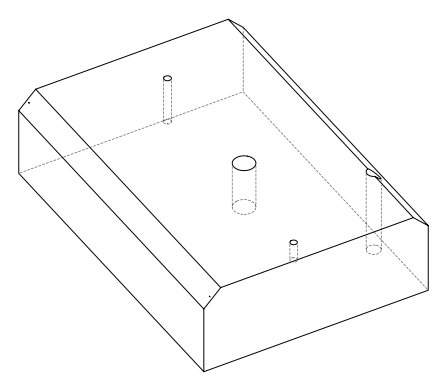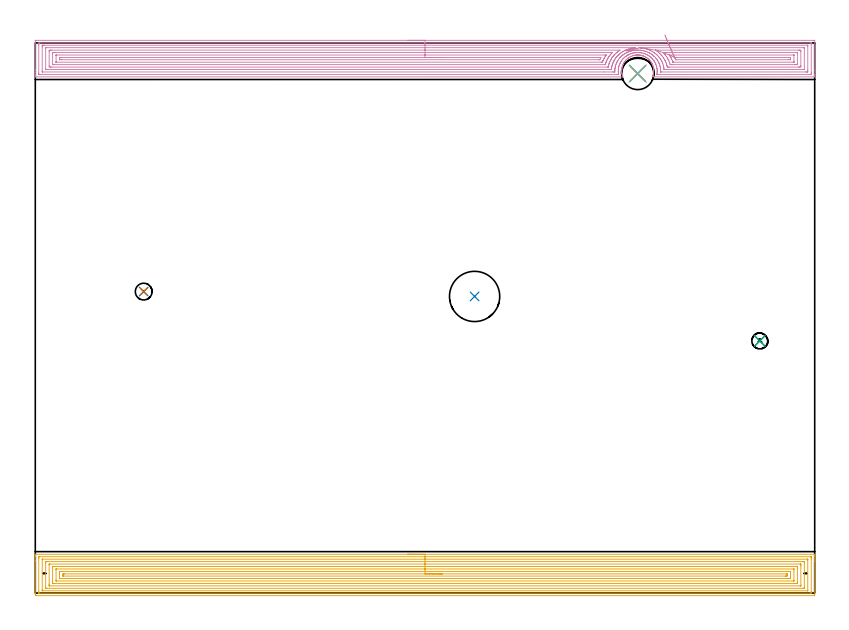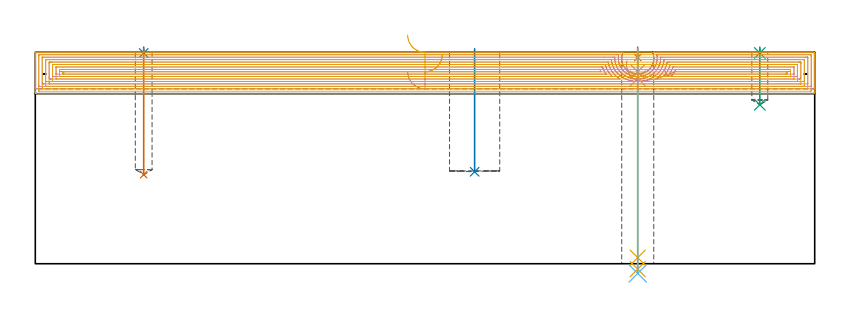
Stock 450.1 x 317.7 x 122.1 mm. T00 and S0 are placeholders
(PLAN: 11 operations, 7 tool changes, 63.5 min)
(1 SPOT_DRILL | STEP1HOLE | NXT0321_9005460120000 | 0.05 min | 184 mm3)
(2 SPOT_DRILL_1 | STEP1POCKET | NXT0321_9005460120000 | 0.03 min | 1 mm3)
(3 SPOT_DRILL_2 | STEP1POCKET_2 | NXT0321_9005460120000 | 0.03 min | 12 mm3)
(4 DRILL_BLIND_HOLE_INTO_CENTER | STEP1HOLE | NXT0301_046 | 0.05 min | 347 mm3)
(5 GUN_DRILL_THROUGH_HOLE | STEP1HOLE | UGT0307_003 | 0.59 min | 4254 mm3)
(6 SPADE_DRILL_TO_ENLARGE_THROUGH_HOLE | STEP1HOLE | UGT0306_009 | 0.52 min | 27960 mm3)
(7 DRILL_BLIND_HOLE_INTO_CENTER_1 | STEP1POCKET | UGT0301_492 | 0.29 min | 5054 mm3)
(8 INDEXABLE_INSERT_DRILL_BLIND_HOLE_FROM_SOLID | STEP1POCKET_1 | NXT0302_029 | 0.29 min | 45303 mm3)
(9 DRILL_BLIND_HOLE_INTO_CENTER_2 | STEP1POCKET_2 | UGT0301_207 | 0.13 min | 1882 mm3)
(10 AREA_MILL | FG_CHAMFER_SURFACE | UGT0205_001 | 28.84 min | 99107 mm3)
(11 AREA_MILL_1 | FG_CHAMFER_SURFACE_1 | UGT0205_001 | 32.72 min | 128552 mm3)
(TOOL NXT0321_9005460120000 | NC Spot Drill, 142deg, 12mm, Carbide, Uncoated | D12 PA142 FL30 Z2)
(TOOL NXT0301_046 | Carbide Drill 7.5mm [860.1-0750-038A1-MM 2214] | D7.5 PA140 FL53 Z2)
(TOOL UGT0307_003 | Gun Drill 7 mm | D7 PA130 FL24 Z1)
(TOOL UGT0306_009 | Spade Drill 18.5mm | D18.5 PA132 FL10 Z2)
(TOOL UGT0301_492 | Carbide Drill 9.7 mm | D9.7 PA118 FL87 Z2)
(TOOL NXT0302_029 | Index. Insert Drill 29mm [880-D2900L32-05] | D29 PA176 FL145 Z2)
(TOOL UGT0301_207 | Twist Drill 9.2 mm | D9.2 PA118 FL80 Z2)
(TOOL UGT0205_001 | Chamfer Mill 20 x 3 x 45 deg. | D20 FL50 Z2)
(OP 1 SPOT_DRILL)
G17 G21 G94 G90
T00 M6
G54
G17 G0 G90 X347.9 Y300. S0 M3
G43 Z132.1 H0
G94 G81 G98 Z119.1 F250. R125.1
G80
M5
M2
(OP 2 SPOT_DRILL_1)
G17 G21 G94 G90
T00 M6
G54
G17 G0 G90 X62.6 Y174.1 S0 M3
G43 Z132.1 H0
G94 G81 G98 Z121.683 F250. R125.1
G80
M5
M2
(OP 3 SPOT_DRILL_2)
G17 G21 G94 G90
T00 M6
G54
G17 G0 G90 X418.4 Y145.6 S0 M3
G43 Z132.1 H0
G94 G81 G98 Z121.704 F250. R125.1
G80
M5
M2
(OP 4 DRILL_BLIND_HOLE_INTO_CENTER)
G17 G21 G94 G90
T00 M6
G54
G17 G0 G90 X347.9 Y300. S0 M3
G43 Z132.1 H1
G94 G81 G98 Z110.85 F250. R124.1
G80
M5
M2
(OP 5 GUN_DRILL_THROUGH_HOLE)
G17 G21 G94 G90
T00 M6
G54
G17 G0 G90 X347.9 Y300. M8
G43 Z132.1 H0
Z121.836
S716 M3
G94 G1 Z106.992 F125. M26
G4 X.084
Z3.5 F250.
G4 X.084
Z-3.132 F125.
G4 X.084
M5
M9
G0 Z121.836
Z132.1
M2
(OP 6 SPADE_DRILL_TO_ENLARGE_THROUGH_HOLE)
G17 G21 G94 G90
T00 M6
G54
G17 G0 G90 X347.9 Y300. S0 M3
G43 Z132.1 H0
G94 G73 G98 Z-5.618 F250. Q18.245 R124.1
G80
M5
M2
(OP 7 DRILL_BLIND_HOLE_INTO_CENTER_1)
G17 G21 G94 G90
T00 M6
G54
G17 G0 G90 X62.6 Y174.1 S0 M3
G43 Z132.1 H0
G94 G81 G98 Z51.4 F250. R124.1
G80
M5
M2
(OP 8 INDEXABLE_INSERT_DRILL_BLIND_HOLE_FROM_SOLID)
G17 G21 G94 G90
T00 M6
G54
G17 G0 G90 X253.7 Y171.3 S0 M3
G43 Z132.1 H1
G94 G81 G98 Z53.1 F250. R124.1
G80
M5
M2
(OP 9 DRILL_BLIND_HOLE_INTO_CENTER_2)
G17 G21 G94 G90
T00 M6
G54
G17 G0 G90 X418.4 Y145.6 S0 M3
G43 Z132.1 H0
G94 G81 G98 Z91.8 F250. R124.1
G80
M5
M2
(OP 10 AREA_MILL)
G17 G21 G94 G90
T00 M6
G54
G17 G0 G90 X215.05 Y319.2 S1061 M3
G43 Z132.1 H0
Z111.
G94 G1 X215.088 Z110.128 F250.
X215.202 Z109.264
X215.391 Z108.412
X215.653 Z107.58
X215.987 Z106.774
X216.39 Z106.
X216.859 Z105.264
X217.39 Z104.572
X217.979 Z103.929
X218.622 Z103.34
X219.314 Z102.809
X220.05 Z102.34
X220.824 Z101.937
X221.63 Z101.603
X222.462 Z101.341
X223.314 Z101.152
X224.178 Z101.038
X225.05 Z101.
X449.471
X449.932 Y319.196 Z101.002
X450.09 Y319.192 Z101.006
X450.1 Y319.031 Z101.167
Y301.789 Z118.406
Y299.41 Z120.784
Y298.696 Z121.504
Y298.45 Z121.75
X450.099 Y298.096 Z122.094
X449.918 Y298.1 Z122.1
X357.378
X356.516 Y298.107 Z122.093
X356.643 Y298.53 Z121.669
X356.823 Y299.108 Z121.092
X356.935 Y299.554 Z120.646
X357.02 Y300.002 Z120.198
X357.082 Y300.448 Z119.752
X357.122 Y300.895 Z119.305
X357.141 Y301.342 Z118.858
X357.138 Y301.789 Z118.411
X357.113 Y302.236 Z117.964
X357.067 Y302.682 Z117.518
X356.998 Y303.13 Z117.07
X356.908 Y303.576 Z116.624
X356.793 Y304.024 Z116.176
X356.651 Y304.469 Z115.731
X356.484 Y304.924 Z115.276
X356.429 Y305.074 Z115.124
X356.367 Y305.218 Z114.979
X356.301 Y305.36 Z114.834
X356.291 Y305.38 Z114.814
X356.195 Y305.57 Z114.624
X356.1 Y305.759 Z114.44
X356.073 Y305.813 Z114.386
X355.824 Y306.256 Z113.942
X355.535 Y306.719 Z113.479
X355.413 Y306.89 Z113.309
X355.379 Y306.937 Z113.263
X355.267 Y307.085 Z113.114
X355.219 Y307.15 Z113.049
X354.936 Y307.494 Z112.705
X354.699 Y307.764 Z112.436
X354.641 Y307.83 Z112.37
X354.434 Y308.043 Z112.156
X354.097 Y308.359 Z111.841
X353.802 Y308.616 Z111.583
X353.747 Y308.663 Z111.536
X353.575 Y308.801 Z111.399
X353.394 Y308.937 Z111.263
X353.168 Y309.09 Z111.109
X352.854 Y309.304 Z110.896
X352.72 Y309.383 Z110.816
X352.411 Y309.567 Z110.633
X351.96 Y309.808 Z110.389
X351.679 Y309.933 Z110.266
X351.493 Y310.015 Z110.184
X351.119 Y310.161 Z110.035
X351.066 Y310.182 Z110.015
X350.968 Y310.216 Z109.983
X350.824 Y310.263 Z109.934
X350.672 Y310.312 Z109.882
X350.621 Y310.33 Z109.865
X350.172 Y310.457 Z109.739
X349.863 Y310.529 Z109.67
X349.726 Y310.56 Z109.639
X349.404 Y310.618 Z109.582
X349.279 Y310.64 Z109.559
X349.248 Y310.645 Z109.555
X348.918 Y310.687 Z109.51
X348.614 Y310.716 Z109.478
X348.556 Y310.722 Z109.473
X348.484 Y310.727 Z109.47
X348.437 Y310.729 Z109.466
X348.385 Y310.732 Z109.462
X348.332 Y310.733 Z109.46
X348.039 Y310.738 Z109.45
X347.945 Y310.742 Z109.452
X347.932
X347.491 Y310.736 Z109.461
X347.244 Y310.721 Z109.471
X346.956 Y310.689 Z109.507
X346.649 Y310.652 Z109.541
X346.597 Y310.647 Z109.548
X346.188 Y310.582 Z109.617
X346.15 Y310.576 Z109.623
X345.704 Y310.478 Z109.721
X345.255 Y310.355 Z109.843
X344.81 Y310.21 Z109.988
X344.361 Y310.036 Z110.162
X343.885 Y309.83 Z110.368
X343.45 Y309.6 Z110.597
X343.08 Y309.386 Z110.814
X343.023 Y309.352 Z110.847
X342.625 Y309.084 Z111.116
X342.408 Y308.937 Z111.262
X342.129 Y308.722 Z111.476
X342.045 Y308.65 Z111.547
X341.741 Y308.39 Z111.809
X341.365 Y308.043 Z112.156
X341.284 Y307.96 Z112.239
X341.235 Y307.909 Z112.289
X340.901 Y307.534 Z112.664
X340.837 Y307.456 Z112.741
X340.583 Y307.149 Z113.048
X340.341 Y306.825 Z113.373
X339.978 Y306.256 Z113.942
X339.84 Y306.01 Z114.186
X339.727 Y305.812 Z114.386
X339.712 Y305.783 Z114.415
X339.605 Y305.57 Z114.624
X339.498 Y305.363 Z114.837
X339.448 Y305.255 Z114.944
X339.234 Y304.69 Z115.508
X339.15 Y304.469 Z115.73
X339.007 Y304.024 Z116.175
X338.892 Y303.575 Z116.624
X338.802 Y303.13 Z117.07
X338.733 Y302.682 Z117.518
X338.687 Y302.236 Z117.964
X338.662 Y301.789 Z118.411
X338.659 Y301.342 Z118.858
X338.678 Y300.895 Z119.305
X338.718 Y300.447 Z119.752
X338.74 Y300.29 Z119.909
X338.78 Y300.001 Z120.198
X338.799 Y299.902 Z120.298
X338.865 Y299.554 Z120.646
X338.977 Y299.108 Z121.092
X339.234 Y298.278 Z121.917
X339.254 Y298.211 Z121.984
X339.283 Y298.104 Z122.089
X339.049 Y298.1 Z122.1
X0.182
X0.001 Y298.096 Z122.094
X0. Y298.447 Z121.753
Y298.695 Z121.504
Y299.41 Z120.784
Y300.648 Z119.549
Y302.05 Z118.145
Y318.151 Z102.047
X0.005 Y318.769 Z101.428
X0.01 Y319.192 Z101.006
X0.195 Y319.196 Z101.002
X0.629 Y319.2 Z101.
X225.05
Y317.786 Z102.414
X447.789 Y317.785 Z102.415
X448.054 Y317.78 Z102.42
X448.082 Y317.779 Z102.421
X448.09 Y317.765 Z102.435
X448.096 Y317.73 Z102.47
X448.098 Y317.696 Z102.504
X448.1 Y317.479 Z102.721
Y317.01 Z103.19
Y300.76 Z119.44
X448.096 Y300.29 Z119.91
X448.091 Y299.889 Z120.311
X448.068 Y299.521 Z120.679
X447.683 Y299.516 Z120.684
X447.577 Y299.515 Z120.685
X359.166
X359.06 Y299.516 Z120.684
X358.991 Y299.519 Z120.681
X358.962 Y299.521 Z120.679
X358.958 Y299.53 Z120.67
X358.957 Y299.55 Z120.65
X358.963 Y299.61 Z120.59
X359.064 Y300.29 Z119.91
X359.076 Y300.38 Z119.82
X359.133 Y301.17 Z119.03
X359.134 Y301.202 Z118.998
X359.122 Y302.05 Z118.15
X359.121 Y302.095 Z118.105
X359.032 Y302.93 Z117.27
X359.013 Y303.081 Z117.119
X358.87 Y303.81 Z116.39
X358.775 Y304.196 Z116.004
X358.621 Y304.69 Z115.51
X358.329 Y305.514 Z114.686
X358.306 Y305.57 Z114.63
X358.272 Y305.647 Z114.553
X357.857 Y306.45 Z113.75
X357.684 Y306.758 Z113.442
X357.378 Y307.268 Z112.932
X357.336 Y307.33 Z112.87
X357.247 Y307.459 Z112.741
X356.649 Y308.21 Z111.99
X356.484 Y308.404 Z111.796
X356.148 Y308.764 Z111.436
X355.81 Y309.09 Z111.11
X355.59 Y309.293 Z110.907
X355.221 Y309.61 Z110.59
X354.755 Y309.97 Z110.23
X354.696 Y310.013 Z110.187
X354.553 Y310.11 Z110.09
X353.802 Y310.579 Z109.621
X353.313 Y310.85 Z109.35
X352.908 Y311.05 Z109.15
X352.534 Y311.218 Z108.982
X352.013 Y311.422 Z108.778
X351.119 Y311.714 Z108.486
X351.063 Y311.73 Z108.47
X350.225 Y311.923 Z108.277
X349.985 Y311.966 Z108.234
X349.331 Y312.065 Z108.135
X348.948 Y312.107 Z108.093
X348.437 Y312.141 Z108.059
X348.008 Y312.152 Z108.048
X347.543 Y312.146 Z108.054
X347.135 Y312.131 Z108.069
X346.649 Y312.082 Z108.118
X346.329 Y312.045 Z108.155
X345.755 Y311.956 Z108.244
X345.561 Y311.921 Z108.279
X344.861 Y311.763 Z108.437
X344.834 Y311.756 Z108.444
X344.737 Y311.73 Z108.47
X344.149 Y311.55 Z108.65
X344.071 Y311.525 Z108.675
X343.967 Y311.487 Z108.713
X343.501 Y311.308 Z108.892
X343.072 Y311.129 Z109.071
X342.875 Y311.044 Z109.156
X342.479 Y310.85 Z109.35
X342.282 Y310.748 Z109.452
X342.241 Y310.726 Z109.474
X342.178 Y310.69 Z109.51
X341.723 Y310.418 Z109.782
X341.284 Y310.132 Z110.068
X341.187 Y310.065 Z110.135
X341.053 Y309.97 Z110.23
X340.678 Y309.687 Z110.513
X340.39 Y309.45 Z110.75
X340.197 Y309.28 Z110.92
X339.987 Y309.09 Z111.11
X339.737 Y308.853 Z111.347
X339.496 Y308.604 Z111.596
X339.309 Y308.394 Z111.806
X339.152 Y308.21 Z111.99
X338.907 Y307.91 Z112.29
X338.602 Y307.521 Z112.679
X338.523 Y307.408 Z112.792
X338.472 Y307.33 Z112.87
X338.182 Y306.863 Z113.337
X337.94 Y306.45 Z113.75
X337.857 Y306.303 Z113.897
X337.708 Y306.019 Z114.181
X337.564 Y305.711 Z114.489
X337.505 Y305.57 Z114.63
X337.317 Y305.075 Z115.125
X337.181 Y304.69 Z115.51
X337.092 Y304.416 Z115.784
X336.927 Y303.81 Z116.39
X336.904 Y303.721 Z116.479
X336.814 Y303.283 Z116.917
X336.767 Y302.976 Z117.224
X336.762 Y302.93 Z117.27
X336.687 Y302.175 Z118.025
X336.682 Y302.05 Z118.15
X336.666 Y301.316 Z118.884
X336.672 Y301.17 Z119.03
X336.723 Y300.379 Z119.821
X336.734 Y300.29 Z119.91
X336.814 Y299.731 Z120.469
X336.825 Y299.618 Z120.582
X336.814 Y299.521 Z120.679
X336.703 Y299.519 Z120.681
X335.92 Y299.515 Z120.685
X335.814 Y299.514 Z120.686
X2.311 Y299.515 Z120.685
X2.046 Y299.52 Z120.68
X2.018 Y299.521 Z120.679
X2.01 Y299.535 Z120.665
X2.004 Y299.57 Z120.63
X2.002 Y299.604 Z120.596
X2. Y299.82 Z120.38
Y300.29 Z119.91
Y316.54 Z103.66
X2.004 Y317.01 Z103.19
X2.01 Y317.411 Z102.789
X2.032 Y317.779 Z102.421
X2.417 Y317.784 Z102.416
X2.523 Y317.785 Z102.415
X225.05 Y317.786 Z102.414
Y316.372 Z103.828
X445.895 Y316.371 Z103.829
X445.977 Y316.37 Z103.83
X446.042 Y316.367 Z103.833
X446.078 Y316.365 Z103.835
X446.09 Y316.33 Z103.87
X446.095 Y316.13 Z104.07
X446.099 Y315.929 Z104.271
X446.1 Y301.849 Z118.351
X446.098 Y301.17 Z119.03
X446.096 Y300.973 Z119.227
X446.091 Y300.944 Z119.256
X446.076 Y300.935 Z119.265
X446.017 Y300.933 Z119.267
X445.895 Y300.931 Z119.269
X445.246 Y300.929 Z119.271
X445.001 Y300.928 Z119.272
X361.849 Y300.929 Z119.271
X361.198 Y300.931 Z119.269
X361.153 Y300.933 Z119.267
X361.14 Y300.934 Z119.266
X361.131 Y300.996 Z119.204
X361.129 Y301.17 Z119.03
X361.123 Y301.884 Z118.316
X361.115 Y302.05 Z118.15
X361.054 Y302.832 Z117.368
X361.044 Y302.93 Z117.27
X361.034 Y303.009 Z117.191
X360.955 Y303.507 Z116.693
X360.883 Y303.881 Z116.319
X360.768 Y304.336 Z115.864
X360.666 Y304.69 Z115.51
X360.545 Y305.093 Z115.107
X360.371 Y305.57 Z114.63
X360.284 Y305.797 Z114.403
X360.199 Y306.006 Z114.194
X360.06 Y306.312 Z113.888
X359.991 Y306.45 Z113.75
X359.921 Y306.587 Z113.613
X359.513 Y307.33 Z112.87
X359.166 Y307.89 Z112.31
X358.934 Y308.21 Z111.99
X358.272 Y309.054 Z111.146
X358.241 Y309.09 Z111.11
X357.997 Y309.361 Z110.839
X357.388 Y309.97 Z110.23
X357.378 Y309.979 Z110.221
X357.245 Y310.101 Z110.099
X356.484 Y310.727 Z109.473
X356.322 Y310.85 Z109.35
X355.894 Y311.151 Z109.049
X355.59 Y311.345 Z108.855
X354.968 Y311.73 Z108.47
X354.696 Y311.882 Z108.318
X354.356 Y312.064 Z108.136
X353.802 Y312.322 Z107.878
X353.117 Y312.61 Z107.59
X352.908 Y312.689 Z107.511
X352.782 Y312.734 Z107.466
X352.013 Y312.974 Z107.226
X351.504 Y313.112 Z107.088
X351.119 Y313.203 Z106.997
X350.771 Y313.283 Z106.917
X350.358 Y313.36 Z106.84
X350.225 Y313.38 Z106.82
X349.452 Y313.49 Z106.71
X349.331 Y313.503 Z106.697
X349.317 Y313.504 Z106.696
X348.437 Y313.559 Z106.641
X348.364 Y313.562 Z106.638
X347.543 Y313.564 Z106.636
X347.469 Y313.563 Z106.637
X347.066 Y313.544 Z106.656
X346.649 Y313.516 Z106.684
X346.624 Y313.514 Z106.686
X346.378 Y313.49 Z106.71
X345.827 Y313.419 Z106.781
X345.755 Y313.408 Z106.792
X345.063 Y313.29 Z106.91
X344.861 Y313.246 Z106.954
X344.338 Y313.124 Z107.076
X343.967 Y313.028 Z107.172
X343.641 Y312.93 Z107.27
X343.072 Y312.751 Z107.449
X342.966 Y312.715 Z107.485
X342.685 Y312.61 Z107.59
X342.326 Y312.464 Z107.736
X342.178 Y312.401 Z107.799
X341.708 Y312.192 Z108.008
X341.284 Y311.981 Z108.219
X341.118 Y311.893 Z108.307
X340.82 Y311.73 Z108.47
X340.551 Y311.572 Z108.628
X340.39 Y311.473 Z108.727
X340.013 Y311.221 Z108.979
X339.496 Y310.871 Z109.329
X339.483 Y310.862 Z109.338
X339.467 Y310.85 Z109.35
X338.992 Y310.466 Z109.734
X338.602 Y310.139 Z110.061
X338.512 Y310.058 Z110.142
X338.418 Y309.97 Z110.23
X338.06 Y309.623 Z110.577
X337.708 Y309.254 Z110.946
X337.63 Y309.167 Z111.033
X337.564 Y309.09 Z111.11
X337.228 Y308.682 Z111.518
X336.853 Y308.21 Z111.99
X336.836 Y308.188 Z112.012
X336.814 Y308.157 Z112.043
X336.489 Y307.65 Z112.55
X336.291 Y307.33 Z112.87
X336.154 Y307.099 Z113.101
X335.92 Y306.681 Z113.519
X335.842 Y306.527 Z113.673
X335.806 Y306.45 Z113.75
X335.567 Y305.917 Z114.283
X335.434 Y305.57 Z114.63
X335.325 Y305.275 Z114.925
X335.126 Y304.69 Z115.51
X335.102 Y304.614 Z115.586
X335.025 Y304.334 Z115.866
X334.924 Y303.91 Z116.29
X334.904 Y303.81 Z116.39
X334.792 Y303.16 Z117.04
X334.763 Y302.93 Z117.27
X334.705 Y302.366 Z117.834
X334.685 Y302.05 Z118.15
X334.67 Y301.521 Z118.679
X334.671 Y300.969 Z119.231
X334.67 Y300.941 Z119.259
X334.622 Y300.935 Z119.265
X334.374 Y300.931 Z119.269
X334.131 Y300.929 Z119.271
X333.483
X328.478
X4.205
X4.123 Y300.93 Z119.27
X4.058 Y300.933 Z119.267
X4.022 Y300.935 Z119.265
X4.01 Y300.97 Z119.23
X4.005 Y301.17 Z119.03
X4.001 Y301.371 Z118.829
X4. Y315.451 Z104.749
X4.002 Y316.13 Z104.07
X4.004 Y316.327 Z103.873
X4.009 Y316.356 Z103.844
X4.025 Y316.365 Z103.835
X4.083 Y316.367 Z103.833
X4.205 Y316.369 Z103.831
X4.854 Y316.371 Z103.829
X5.099 Y316.372 Z103.828
X225.05
Y314.957 Z105.243
X346.052
X346.141 Y314.956 Z105.244
X346.649 Y314.95 Z105.25
Y314.945 Z105.255
Y314.944 Z105.256
X346.122 Y314.888 Z105.312
X345.831 Y314.856 Z105.344
X345.755 Y314.847 Z105.353
X345.331 Y314.787 Z105.413
X345.037 Y314.742 Z105.458
X344.861 Y314.713 Z105.487
X344.566 Y314.66 Z105.54
X344.293 Y314.603 Z105.597
X343.967 Y314.532 Z105.668
X343.834 Y314.5 Z105.7
X343.307 Y314.37 Z105.83
X343.125 Y314.318 Z105.882
X343.072 Y314.302 Z105.898
X342.449 Y314.104 Z106.096
X342.178 Y314.016 Z106.184
X341.792 Y313.87 Z106.33
X341.284 Y313.671 Z106.529
X341.154 Y313.617 Z106.583
X340.859 Y313.49 Z106.71
X340.541 Y313.341 Z106.859
X340.39 Y313.268 Z106.932
X339.952 Y313.04 Z107.16
X339.496 Y312.791 Z107.409
X339.38 Y312.724 Z107.476
X339.19 Y312.61 Z107.59
X338.834 Y312.381 Z107.819
X338.602 Y312.227 Z107.973
X338.307 Y312.02 Z108.18
X337.903 Y311.73 Z108.47
X337.793 Y311.646 Z108.554
X337.708 Y311.579 Z108.621
X337.307 Y311.244 Z108.956
X336.848 Y310.85 Z109.35
X336.83 Y310.834 Z109.366
X336.814 Y310.818 Z109.382
X336.383 Y310.394 Z109.806
X335.981 Y309.97 Z110.23
X335.952 Y309.938 Z110.262
X335.92 Y309.902 Z110.298
X335.55 Y309.454 Z110.746
X335.257 Y309.09 Z111.11
X335.157 Y308.961 Z111.239
X335.025 Y308.785 Z111.415
X334.795 Y308.437 Z111.763
X334.651 Y308.21 Z111.99
X334.456 Y307.891 Z112.309
X334.131 Y307.335 Z112.865
X334.13 Y307.332 Z112.868
X333.84 Y306.737 Z113.463
X333.709 Y306.45 Z113.75
X333.573 Y306.119 Z114.081
X333.365 Y305.57 Z114.63
X333.331 Y305.478 Z114.722
X333.237 Y305.201 Z114.999
X333.12 Y304.806 Z115.394
X333.09 Y304.69 Z115.51
X332.946 Y304.096 Z116.104
X332.892 Y303.81 Z116.39
X332.811 Y303.35 Z116.85
X332.758 Y302.93 Z117.27
X332.693 Y302.395 Z117.805
X332.684 Y302.359 Z117.841
X332.673 Y302.349 Z117.851
X332.644 Y302.347 Z117.853
X332.343 Y302.344 Z117.856
X332.046 Y302.343 Z117.857
X331.449
X6.59
X6.145 Y302.345 Z117.855
X6.054 Y302.347 Z117.853
X6.019 Y302.349 Z117.851
X6.01 Y302.387 Z117.813
X6.007 Y302.494 Z117.706
X6. Y302.924 Z117.276
X6.001 Y314.806 Z105.394
X6.003 Y314.915 Z105.285
X6.006 Y314.942 Z105.258
X6.01 Y314.95 Z105.25
X6.021 Y314.952 Z105.248
X6.091 Y314.955 Z105.245
X6.291 Y314.957 Z105.243
X225.05
Y313.543 Z106.657
X337.654
X337.576 Y313.49 Z106.71
X337.126 Y313.182 Z107.018
X336.814 Y312.966 Z107.234
X336.606 Y312.814 Z107.386
X336.334 Y312.61 Z107.59
X336.104 Y312.428 Z107.772
X335.92 Y312.278 Z107.922
X335.622 Y312.022 Z108.178
X335.289 Y311.73 Z108.47
X335.153 Y311.605 Z108.595
X335.025 Y311.484 Z108.716
X334.706 Y311.164 Z109.036
X334.408 Y310.85 Z109.35
X334.277 Y310.706 Z109.494
X334.131 Y310.541 Z109.659
X333.87 Y310.227 Z109.973
X333.662 Y309.97 Z110.23
X333.477 Y309.734 Z110.466
X333.237 Y309.418 Z110.782
X333.104 Y309.221 Z110.979
X333.019 Y309.09 Z111.11
X332.76 Y308.679 Z111.521
X332.475 Y308.21 Z111.99
X332.427 Y308.128 Z112.072
X332.343 Y307.979 Z112.221
X332.121 Y307.548 Z112.652
X332.014 Y307.33 Z112.87
X331.835 Y306.95 Z113.25
X331.625 Y306.45 Z113.75
X331.575 Y306.326 Z113.874
X331.449 Y305.989 Z114.211
X331.343 Y305.675 Z114.525
X331.31 Y305.57 Z114.63
X331.141 Y304.994 Z115.206
X331.062 Y304.69 Z115.51
X330.965 Y304.287 Z115.913
X330.86 Y303.81 Z116.39
X330.851 Y303.776 Z116.424
X330.839 Y303.764 Z116.436
X330.609 Y303.757 Z116.443
X9.57
X8.727 Y303.759 Z116.441
X8.676 Y303.762 Z116.438
X8.01 Y303.81 Z116.39
X8.001 Y304.474 Z115.726
Y312.61 Z107.59
X8.004 Y313.271 Z106.929
X8.01 Y313.49 Z106.71
X8.626 Y313.539 Z106.661
X8.676 Y313.54 Z106.66
X9.516 Y313.543 Z106.657
X225.05
Y312.129 Z108.071
X332.832 Y312.128 Z108.072
X332.978 Y312.127 Z108.073
X333.143 Y312.124 Z108.076
X333.184 Y312.122 Z108.078
X333.175 Y312.104 Z108.096
X333.024 Y311.94 Z108.26
X332.831 Y311.73 Z108.47
X332.602 Y311.475 Z108.725
X332.343 Y311.183 Z109.017
X332.19 Y311. Z109.2
X332.068 Y310.85 Z109.35
X331.798 Y310.506 Z109.694
X331.449 Y310.056 Z110.144
X331.413 Y310.005 Z110.195
X331.39 Y309.97 Z110.23
X331.067 Y309.466 Z110.734
X330.831 Y309.09 Z111.11
X330.728 Y308.92 Z111.28
X330.555 Y308.626 Z111.574
X330.408 Y308.354 Z111.846
X330.334 Y308.21 Z111.99
X330.113 Y307.765 Z112.435
X329.909 Y307.33 Z112.87
X329.833 Y307.16 Z113.04
X329.661 Y306.744 Z113.456
X329.581 Y306.528 Z113.672
X329.554 Y306.45 Z113.75
X329.358 Y305.868 Z114.332
X329.263 Y305.57 Z114.63
X329.145 Y305.198 Z115.002
X329.136 Y305.18 Z115.02
X329.12 Y305.177 Z115.023
X329.071 Y305.174 Z115.026
X328.969 Y305.172 Z115.028
X10.869 Y305.171 Z115.029
X10.464 Y305.173 Z115.027
X10.059 Y305.177 Z115.023
X10.014 Y305.178 Z115.022
X10.009 Y305.216 Z114.984
X10.004 Y305.296 Z114.904
X10.001 Y305.418 Z114.782
Y311.73 Z108.47
X10.003 Y311.958 Z108.242
X10.007 Y312.072 Z108.128
X10.01 Y312.122 Z108.078
X10.063 Y312.124 Z108.076
X10.464 Y312.127 Z108.073
X10.953 Y312.129 Z108.071
X11.358
X225.05
Y310.715 Z109.485
X328.905 Y310.714 Z109.486
X329.591 Y310.709 Z109.491
X329.661 Y310.708 Z109.492
Y310.699 Z109.501
Y310.693 Z109.507
X329.374 Y310.252 Z109.948
X329.193 Y309.97 Z110.23
X329.032 Y309.709 Z110.491
X328.767 Y309.271 Z110.929
X328.701 Y309.155 Z111.045
X328.665 Y309.09 Z111.11
X328.397 Y308.574 Z111.626
X328.214 Y308.21 Z111.99
X328.105 Y307.982 Z112.218
X327.873 Y307.466 Z112.734
X327.833 Y307.369 Z112.831
X327.818 Y307.33 Z112.87
X327.587 Y306.731 Z113.469
X327.534 Y306.598 Z113.602
X327.356 Y306.592 Z113.608
X326.978 Y306.587 Z113.613
X326.84 Y306.586 Z113.614
X12.114
X12.049 Y306.587 Z113.613
X12.017 Y306.589 Z113.611
X12.01 Y306.592 Z113.608
X12.006 Y306.599 Z113.601
X12.002 Y306.626 Z113.574
X12. Y306.698 Z113.502
X12.001 Y310.466 Z109.734
X12.004 Y310.631 Z109.569
X12.009 Y310.691 Z109.509
X12.013 Y310.709 Z109.491
X12.017 Y310.711 Z109.489
X12.063 Y310.713 Z109.487
X12.252 Y310.714 Z109.486
X12.39 Y310.715 Z109.485
X225.05
Y309.3 Z110.9
X326.298
X326.441 Y309.299 Z110.901
X326.555 Y309.296 Z110.904
X326.619 Y309.294 Z110.906
X326.61 Y309.267 Z110.933
X326.084 Y308.167 Z112.033
X325.992 Y308.007 Z112.193
X325.914 Y308.004 Z112.196
X325.744 Y308.002 Z112.198
X325.404 Y308. Z112.2
X325.19
X14.934
X14.25 Y308.004 Z112.196
X14.04 Y308.007 Z112.193
X14.007 Y308.21 Z111.99
X14.003 Y308.247 Z111.953
Y309.09 Z111.11
X14.005 Y309.124 Z111.076
X14.04 Y309.293 Z110.907
X14.722 Y309.299 Z110.901
X14.934 Y309.3 Z110.9
X225.05
X225.922 Z110.938
X226.787 Z111.052
X227.638 Z111.24
X228.47 Z111.503
X229.276 Z111.837
X230.05 Z112.239
X230.786 Z112.708
X231.478 Z113.239
X232.121 Z113.829
X232.71 Z114.472
X233.242 Z115.164
X233.71 Z115.9
X234.113 Z116.673
X234.447 Z117.479
X234.709 Z118.311
X234.898 Z119.163
X235.012 Z120.028
X235.05 Z120.9
G0 Z132.1
X341.7 Y313.233
Z117.225
G1 X341.548 Y313.197 Z116.366
X341.468 Y313.179 Z115.498
X341.463 Y313.177 Z114.625
X341.531 Y313.193 Z113.756
X341.673 Y313.227 Z112.896
X341.888 Y313.277 Z112.052
X342.173 Y313.344 Z111.23
X342.527 Y313.427 Z110.437
X342.947 Y313.526 Z109.679
X343.43 Y313.639 Z108.961
X343.972 Y313.766 Z108.289
X344.568 Y313.906 Z107.668
X345.216 Y314.058 Z107.103
X345.908 Y314.22 Z106.598
X346.641 Y314.392 Z106.157
X347.408 Y314.572 Z105.784
X348.205 Y314.759 Z105.48
X349.024 Y314.951 Z105.249
X349.031 Y314.953 Z105.247
X349.206 Y314.957 Z105.243
X349.283
X443.51
X443.955 Y314.955 Z105.245
X444.046 Y314.953 Z105.247
X444.081 Y314.951 Z105.249
X444.09 Y314.913 Z105.287
X444.093 Y314.806 Z105.394
X444.1 Y314.376 Z105.824
X444.099 Y302.494 Z117.706
X444.097 Y302.384 Z117.816
X444.094 Y302.358 Z117.842
X444.09 Y302.35 Z117.85
X444.079 Y302.348 Z117.852
X444.009 Y302.345 Z117.855
X443.809 Y302.343 Z117.857
X363.339
X363.204 Y302.345 Z117.855
X363.137 Y302.348 Z117.852
X363.112 Y302.35 Z117.85
X363.108 Y302.373 Z117.827
X363.08 Y302.599 Z117.601
X363.04 Y302.93 Z117.27
X362.947 Y303.61 Z116.59
X362.907 Y303.81 Z116.39
X362.743 Y304.598 Z115.602
X362.717 Y304.69 Z115.51
X362.706 Y304.726 Z115.474
X362.431 Y305.57 Z114.63
X362.266 Y306.04 Z114.16
X362.098 Y306.45 Z113.75
X361.849 Y306.972 Z113.228
X361.66 Y307.33 Z112.87
X361.451 Y307.722 Z112.478
X361.158 Y308.21 Z111.99
X361.081 Y308.334 Z111.866
X360.955 Y308.528 Z111.672
X360.531 Y309.09 Z111.11
X360.327 Y309.352 Z110.848
X360.06 Y309.683 Z110.517
X359.809 Y309.97 Z110.23
X359.166 Y310.632 Z109.568
X358.942 Y310.85 Z109.35
X358.272 Y311.421 Z108.779
X357.895 Y311.73 Z108.47
X357.378 Y312.102 Z108.098
X356.594 Y312.61 Z107.59
X356.484 Y312.679 Z107.521
X356.296 Y312.795 Z107.405
X355.59 Y313.173 Z107.027
X354.934 Y313.49 Z106.71
X354.696 Y313.595 Z106.605
X354.507 Y313.675 Z106.525
X353.802 Y313.952 Z106.248
X353.094 Y314.186 Z106.014
X352.908 Y314.242 Z105.958
X352.468 Y314.37 Z105.83
X352.013 Y314.486 Z105.714
X351.857 Y314.524 Z105.676
X351.57 Y314.586 Z105.614
X351.119 Y314.679 Z105.521
X350.737 Y314.746 Z105.454
X350.374 Y314.801 Z105.399
X350.225 Y314.821 Z105.379
X349.7 Y314.887 Z105.313
X349.36 Y314.921 Z105.279
X349.331 Y314.924 Z105.276
X349.173 Y314.936 Z105.264
X349.036 Y314.948 Z105.252
X349.024 Y314.951 Z105.249
X358.148 Y313.537 Z106.663
X358.165 Y313.539 Z106.661
X358.219 Y313.542 Z106.658
X358.272 Y313.543 Z106.657
X359.112
X440.53
X441.373 Y313.541 Z106.659
X441.424 Y313.538 Z106.662
X442.09 Y313.49 Z106.71
X442.099 Y312.826 Z107.374
Y304.69 Z115.51
X442.096 Y304.029 Z116.171
X442.09 Y303.81 Z116.39
X441.474 Y303.761 Z116.439
X441.424 Y303.76 Z116.44
X440.584 Y303.757 Z116.443
X366.319
X365.476 Y303.76 Z116.44
X365.425 Y303.763 Z116.437
X364.942 Y303.81 Z116.39
X364.805 Y304.42 Z115.78
X364.741 Y304.69 Z115.51
X364.698 Y304.863 Z115.337
X364.531 Y305.439 Z114.761
X364.49 Y305.57 Z114.63
X364.47 Y305.63 Z114.57
X364.174 Y306.45 Z113.75
X363.933 Y307.039 Z113.161
X363.789 Y307.33 Z112.87
X363.637 Y307.63 Z112.57
X363.319 Y308.21 Z111.99
X362.886 Y308.949 Z111.251
X362.795 Y309.09 Z111.11
X362.743 Y309.167 Z111.033
X362.124 Y309.97 Z110.23
X361.849 Y310.316 Z109.884
X361.38 Y310.85 Z109.35
X360.955 Y311.289 Z108.911
X360.508 Y311.73 Z108.47
X360.06 Y312.113 Z108.087
X359.463 Y312.61 Z107.59
X359.166 Y312.833 Z107.367
X358.401 Y313.363 Z106.837
X358.272 Y313.446 Z106.754
X358.207 Y313.49 Z106.71
X358.148 Y313.537 Z106.663
X362.593 Y312.123 Z108.077
X362.608 Y312.124 Z108.076
X362.743 Y312.126 Z108.074
X363.232 Y312.129 Z108.071
X363.637
X439.231
X439.636 Y312.127 Z108.073
X440.041 Y312.123 Z108.077
X440.086 Y312.122 Z108.078
X440.091 Y312.084 Z108.116
X440.096 Y312.004 Z108.196
X440.099 Y311.882 Z108.318
Y305.57 Z114.63
X440.097 Y305.342 Z114.858
X440.093 Y305.228 Z114.972
X440.09 Y305.178 Z115.022
X440.037 Y305.176 Z115.024
X439.636 Y305.173 Z115.027
X439.147 Y305.171 Z115.029
X438.742
X367.618 Y305.172 Z115.028
X367.213 Y305.174 Z115.026
X366.718 Y305.178 Z115.022
X366.664 Y305.19 Z115.01
X366.635 Y305.26 Z114.94
X366.534 Y305.57 Z114.63
X366.319 Y306.234 Z113.966
X366.244 Y306.45 Z113.75
X366.202 Y306.565 Z113.635
X365.89 Y307.33 Z112.87
X365.512 Y308.124 Z112.076
X365.467 Y308.21 Z111.99
X365.425 Y308.288 Z111.912
X364.964 Y309.09 Z111.11
X364.531 Y309.794 Z110.406
X364.403 Y309.97 Z110.23
X364.033 Y310.46 Z109.74
X363.726 Y310.85 Z109.35
X363.637 Y310.96 Z109.24
X362.952 Y311.73 Z108.47
X362.743 Y311.956 Z108.244
X362.593 Y312.123 Z108.077
X366.133 Y310.709 Z109.491
X366.151 Y310.71 Z109.49
X366.206 Y310.713 Z109.487
X366.319 Y310.714 Z109.486
X366.457 Y310.715 Z109.485
X437.986 Y310.714 Z109.486
X438.051 Y310.713 Z109.487
X438.083 Y310.711 Z109.489
X438.09 Y310.708 Z109.492
X438.094 Y310.701 Z109.499
X438.098 Y310.674 Z109.526
X438.1 Y310.602 Z109.598
X438.099 Y306.834 Z113.366
X438.096 Y306.669 Z113.531
X438.091 Y306.609 Z113.591
X438.087 Y306.591 Z113.609
X438.083 Y306.589 Z113.611
X438.037 Y306.587 Z113.613
X437.848 Y306.586 Z113.614
X437.711 Y306.585 Z113.615
X368.486 Y306.586 Z113.614
X368.297 Y306.587 Z113.613
X368.275 Y306.589 Z113.611
X368.269 Y306.591 Z113.609
X368.249 Y306.637 Z113.563
X368.171 Y306.833 Z113.367
X368.107 Y307.002 Z113.198
X367.977 Y307.33 Z112.87
X367.89 Y307.544 Z112.656
X367.576 Y308.21 Z111.99
X367.213 Y308.933 Z111.267
X367.126 Y309.09 Z111.11
X367.018 Y309.282 Z110.918
X366.602 Y309.97 Z110.23
X366.319 Y310.43 Z109.77
X366.189 Y310.619 Z109.581
X366.136 Y310.696 Z109.504
X366.133 Y310.709 Z109.491
X369.17 Y309.289 Z110.911
X369.212 Y309.293 Z110.907
X369.325 Y309.297 Z110.903
X369.468 Y309.299 Z110.901
X369.682 Y309.3 Z110.9
X369.896
X435.166
X435.85 Y309.296 Z110.904
X436.06 Y309.293 Z110.907
X436.093 Y309.09 Z111.11
X436.098 Y309.053 Z111.147
X436.097 Y308.21 Z111.99
X436.095 Y308.175 Z112.025
X436.06 Y308.007 Z112.193
X435.378 Y308.001 Z112.199
X435.166 Y308. Z112.2
X370.109
X369.896 Y308.002 Z112.198
X369.825 Y308.004 Z112.196
X369.804 Y308.006 Z112.194
X369.787 Y308.021 Z112.179
X369.76 Y308.072 Z112.128
X369.692 Y308.21 Z111.99
X369.517 Y308.583 Z111.617
X369.265 Y309.09 Z111.11
X369.178 Y309.27 Z110.93
X369.17 Y309.289 Z110.911
X368.906 Y309.902 Z110.35
X368.623 Y310.558 Z109.849
X368.324 Y311.251 Z109.412
X368.012 Y311.977 Z109.042
X367.687 Y312.729 Z108.743
X367.354 Y313.503 Z108.516
X367.014 Y314.292 Z108.364
X366.67 Y315.09 Z108.287
X366.325 Y315.891 Z108.286
X365.981 Y316.689 Z108.361
X365.641 Y317.478 Z108.511
X365.308 Y318.252 Z108.736
X364.983 Y319.005 Z109.034
X364.67 Y319.732 Z109.402
X364.371 Y320.426 Z109.837
X364.088 Y321.083 Z110.336
X363.823 Y321.697 Z110.897
X363.579 Y322.264 Z111.513
G0 Z132.1
M5
M2
(OP 11 AREA_MILL_1)
G17 G21 G94 G90
T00 M6
G54
G17 G0 G90 X215.05 Y22.4 S1061 M3
G43 Z132.1 H0
G94 G1 X215.088 Z131.228 F250.
X215.202 Z130.363
X215.391 Z129.512
X215.653 Z128.68
X215.987 Z127.874
X216.39 Z127.1
X216.858 Z126.364
X217.39 Z125.672
X217.979 Z125.029
X218.622 Z124.439
X219.314 Z123.908
X220.05 Z123.44
X220.824 Z123.037
X221.63 Z122.703
X222.462 Z122.441
X223.314 Z122.252
X224.178 Z122.138
X225.05 Z122.1
X449.918
X450.091 Y22.397 Z122.088
X450.094 Y22.388 Z122.079
X450.1 Y22.016 Z121.716
Y21.762 Z121.462
Y21.045 Z120.74
Y19.803 Z119.5
Y18.396 Z118.092
Y-1.028 Z98.67
X450.098 Y-1.292 Z98.405
X450.09 Y-1.492 Z98.206
X449.888 Y-1.499 Z98.199
X0.629 Y-1.5 Z98.2
X0.155 Y-1.496 Z98.202
X0.009 Y-1.492 Z98.206
X0.004 Y-1.028 Z98.67
X0. Y-0.407 Z99.29
Y18.658 Z118.354
Y21.045 Z120.74
Y21.762 Z121.462
Y22.017 Z121.716
X0.006 Y22.388 Z122.079
X0.009 Y22.397 Z122.088
X0.182 Y22.4 Z122.1
X225.05
Y20.986 Z120.686
X447.744 Y20.985 Z120.685
X448.069 Y20.979 Z120.679
X448.09 Y20.873 Z120.573
X448.097 Y20.636 Z120.336
X448.099 Y20.162 Z119.862
X448.1 Y19.75 Z119.45
X448.099 Y0.738 Z100.438
X448.098 Y0.328 Z100.028
X448.09 Y-0.078 Z99.622
X447.683 Y-0.085 Z99.615
X447.623
X2.356
X2.031 Y-0.079 Z99.621
X2.01 Y0.027 Z99.727
X2.003 Y0.264 Z99.964
X2.001 Y0.738 Z100.438
X2. Y1.149 Z100.849
X2.001 Y20.162 Z119.862
X2.002 Y20.571 Z120.271
X2.01 Y20.978 Z120.678
X2.417 Y20.985 Z120.685
X2.477
X225.05 Y20.986 Z120.686
Y19.571 Z119.271
X445.895
X445.993 Y19.57 Z119.27
X446.071 Y19.567 Z119.267
X446.088 Y19.565 Z119.265
X446.092 Y19.539 Z119.239
X446.096 Y19.482 Z119.182
X446.099 Y19.279 Z118.979
X446.1 Y19.077 Z118.777
X446.099 Y1.621 Z101.321
X446.098 Y1.42 Z101.12
X446.092 Y1.351 Z101.051
X446.089 Y1.335 Z101.035
X446.078 Y1.333 Z101.033
X446.043 Y1.331 Z101.031
X445.895 Y1.329 Z101.029
X4.205
X4.107 Y1.33 Z101.03
X4.029 Y1.333 Z101.033
X4.012 Y1.335 Z101.035
X4.008 Y1.361 Z101.061
X4.004 Y1.418 Z101.118
X4.001 Y1.621 Z101.321
X4. Y1.823 Z101.523
X4.001 Y19.279 Z118.979
X4.002 Y19.48 Z119.18
X4.008 Y19.548 Z119.248
X4.011 Y19.565 Z119.265
X4.022 Y19.567 Z119.267
X4.057 Y19.569 Z119.269
X4.205 Y19.571 Z119.271
X225.05
Y18.157 Z117.857
X443.455
X443.965 Y18.153 Z117.853
X444.079 Y18.15 Z117.85
X444.09 Y17.952 Z117.652
X444.1 Y17.52 Z117.22
Y3.393 Z103.093
X444.09 Y2.949 Z102.649
X444.073 Y2.75 Z102.45
X443.861 Y2.746 Z102.446
X443.213 Y2.743 Z102.443
X442.971
X6.645
X6.135 Y2.747 Z102.447
X6.021 Y2.749 Z102.449
X6.01 Y2.948 Z102.648
X6. Y3.38 Z103.08
Y17.507 Z117.207
X6.01 Y17.951 Z117.651
X6.027 Y18.15 Z117.85
X6.239 Y18.154 Z117.854
X6.887 Y18.157 Z117.857
X7.13
X225.05
Y16.743 Z116.443
X441.766 Y16.742 Z116.442
X441.918 Y16.74 Z116.44
X442.039 Y16.736 Z116.436
X442.091 Y16.733 Z116.433
X442.093 Y16.725 Z116.425
X442.096 Y16.63 Z116.33
X442.1 Y15.963 Z115.663
Y15.747 Z115.447
X442.099 Y4.486 Z104.186
X442.096 Y4.27 Z103.97
X442.093 Y4.187 Z103.887
X442.091 Y4.171 Z103.871
X442.032 Y4.164 Z103.864
X441.881 Y4.161 Z103.861
X441.653 Y4.158 Z103.858
X8.333
X8.181 Y4.16 Z103.86
X8.06 Y4.164 Z103.864
X8.009 Y4.167 Z103.867
X8.007 Y4.175 Z103.875
X8.004 Y4.27 Z103.97
X8. Y4.937 Z104.637
Y5.152 Z104.852
X8.001 Y16.414 Z116.114
X8.004 Y16.63 Z116.33
X8.007 Y16.713 Z116.413
X8.009 Y16.729 Z116.429
X8.069 Y16.736 Z116.436
X8.22 Y16.739 Z116.439
X8.448 Y16.742 Z116.442
X225.05 Y16.743 Z116.443
Y15.329 Z115.029
X439.166
X439.636 Y15.327 Z115.027
X440.065 Y15.324 Z115.024
X440.09 Y15.322 Z115.022
X440.096 Y15.294 Z114.994
X440.099 Y14.865 Z114.565
X440.1 Y14.407 Z114.107
X440.099 Y6.493 Z106.193
X440.097 Y6.035 Z105.735
X440.093 Y5.584 Z105.284
X439.636 Y5.578 Z105.278
X439.21 Y5.573 Z105.273
X438.742 Y5.572 Z105.272
X438.318 Y5.571 Z105.271
X10.934
X10.464 Y5.573 Z105.273
X10.035 Y5.576 Z105.276
X10.01 Y5.578 Z105.278
X10.004 Y5.606 Z105.306
X10.001 Y6.035 Z105.735
X10. Y6.493 Z106.193
X10.001 Y14.439 Z114.139
X10.003 Y14.865 Z114.565
X10.007 Y15.316 Z115.016
X10.464 Y15.322 Z115.022
X10.89 Y15.327 Z115.027
X11.358 Y15.328 Z115.028
X11.782 Y15.329 Z115.029
X225.05
Y13.915 Z113.615
X437.848 Y13.914 Z113.614
X437.917 Y13.913 Z113.613
X438.043 Y13.908 Z113.608
X438.091 Y13.901 Z113.601
X438.095 Y13.874 Z113.574
X438.098 Y13.843 Z113.543
X438.1 Y13.733 Z113.433
X438.099 Y7.303 Z107.003
X438.096 Y7.138 Z106.838
X438.09 Y7.006 Z106.706
X438.085 Y6.991 Z106.691
X438.079 Y6.988 Z106.688
X438.054 Y6.987 Z106.687
X437.848 Y6.985 Z106.685
X437.78
X12.252 Y6.986 Z106.686
X12.183 Y6.987 Z106.687
X12.057 Y6.992 Z106.692
X12.009 Y6.999 Z106.699
X12.005 Y7.026 Z106.726
X12.002 Y7.056 Z106.756
X12. Y7.167 Z106.867
X12.001 Y13.596 Z113.296
X12.004 Y13.762 Z113.462
X12.01 Y13.894 Z113.594
X12.015 Y13.909 Z113.609
X12.021 Y13.911 Z113.611
X12.046 Y13.913 Z113.613
X12.252 Y13.915 Z113.615
X12.32
X225.05
Y12.5 Z112.2
X435.166
X435.774 Y12.497 Z112.197
X436.06 Y12.493 Z112.193
X436.095 Y12.216 Z111.916
X436.099 Y12.177 Z111.877
Y8.684 Z108.384
X436.097 Y8.647 Z108.347
X436.06 Y8.407 Z108.107
X435.452 Y8.401 Z108.101
X435.166 Y8.4 Z108.1
X434.56
X14.934
X14.326 Y8.402 Z108.102
X14.04 Y8.407 Z108.107
X14.005 Y8.684 Z108.384
X14.001 Y8.723 Z108.423
Y12.216 Z111.916
X14.003 Y12.253 Z111.953
X14.04 Y12.493 Z112.193
X14.648 Y12.499 Z112.199
X14.934 Y12.5 Z112.2
X15.54
X225.05
Y11.086 Z110.786
X433.628 Y11.085 Z110.785
X434.061 Y11.081 Z110.781
X434.081 Y11.08 Z110.78
X434.09 Y11.065 Z110.765
X434.095 Y11.003 Z110.703
X434.098 Y10.875 Z110.575
X434.1 Y10.619 Z110.319
Y10.45 Z110.15
X434.098 Y10.093 Z109.793
X434.094 Y9.915 Z109.615
X434.09 Y9.831 Z109.531
X434.015 Y9.82 Z109.52
X433.377 Y9.815 Z109.515
X433.127 Y9.814 Z109.514
X16.472
X16.039 Y9.819 Z109.519
X16.019 Y9.82 Z109.52
X16.01 Y9.835 Z109.535
X16.005 Y9.897 Z109.597
X16.002 Y10.025 Z109.725
X16. Y10.281 Z109.981
Y10.45 Z110.15
X16.002 Y10.807 Z110.507
X16.006 Y10.985 Z110.685
X16.01 Y11.069 Z110.769
X16.085 Y11.08 Z110.78
X16.723 Y11.085 Z110.785
X16.973 Y11.086 Z110.786
X225.05
X225.922 Z110.824
X226.786 Z110.938
X227.638 Z111.127
X228.47 Z111.389
X229.276 Z111.723
X230.05 Z112.126
X230.786 Z112.595
X231.478 Z113.126
X232.121 Z113.715
X232.71 Z114.358
X233.242 Z115.05
X233.71 Z115.786
X234.113 Z116.56
X234.447 Z117.366
X234.709 Z118.198
X234.898 Z119.05
X235.012 Z119.915
X235.05 Z120.786
G0 Z132.1
M5
M2
